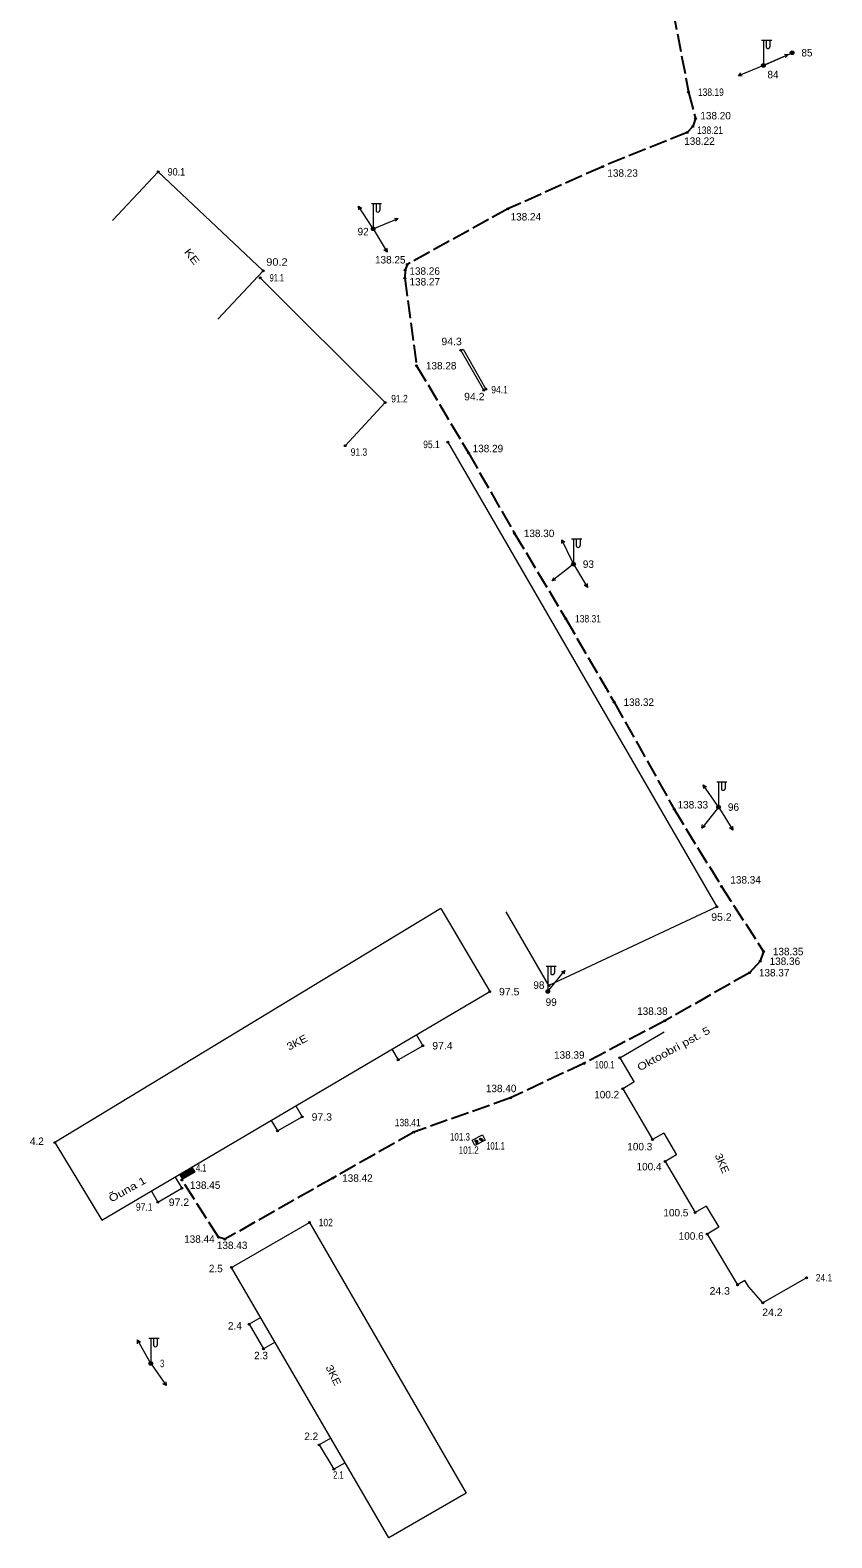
# Model space of a CAD drawing. Extents: x 641354 to 641652, y 6455764 to 6456197.
# Drawn here: x 641388 to 641474, y 6455764.4 to 6455926.1 of the extents above; entities that cross this region are included whole.
import ezdxf
from ezdxf.enums import TextEntityAlignment as Align

# ---------------------------------------------------------------- set-up
doc = ezdxf.new("R2010")
doc.units = 0
doc.header["$LTSCALE"] = 0.32
doc.header["$PDMODE"] = 32
doc.header["$PDSIZE"] = 0.16
doc.linetypes.add('LONG_DASHED', pattern=[7.5, 6, -1.5])
for name, color, linetype, lineweight in [('1', 7, 'Continuous', 13), ('11', 7, 'Continuous', 13), ('12', 7, 'Continuous', 13), ('2', 7, 'Continuous', 13), ('21', 7, 'LONG_DASHED', 25), ('27', 7, 'Continuous', 13), ('28', 7, 'Continuous', 13), ('54', 7, 'Continuous', 13), ('57', 7, 'Continuous', 13), ('7', 7, 'Continuous', 13)]:
    doc.layers.add(name, color=color, linetype=linetype, lineweight=lineweight)
doc.layers.add('49', color=7, linetype='Continuous')
doc.layers.add('62', color=7, linetype='Continuous')

msp = doc.modelspace()

# ---------------------------------------------------------------- hatches: boundary and pattern name
at = {"layer": '27'}
for points in [[(641405.37, 6455804.15), (641404.39, 6455802.86), (641404.09, 6455803.38)], [(641405.37, 6455804.15), (641405.68, 6455803.63), (641404.39, 6455802.86)]]:
    msp.add_hatch(color=256, dxfattribs=at).paths.add_polyline_path(points)
at = {"layer": '54'}
for points in [[(641469.85, 6455923.66, 1), (641469.65, 6455923.66, 1)], [(641466.77, 6455922.3, 1), (641466.57, 6455922.3, 1)], [(641458.75, 6455919.43, 1), (641458.55, 6455919.43, 1)], [(641459.5, 6455916.6, 1), (641459.3, 6455916.6, 1)], [(641458.59, 6455915.11, 1), (641458.39, 6455915.11, 1)], [(641459.19, 6455915.76, 1), (641458.99, 6455915.76, 1)], [(641449.51, 6455911.44, 1), (641449.31, 6455911.44, 1)], [(641401.88, 6455910.89, 1), (641401.68, 6455910.89, 1)], [(641439.38, 6455906.92, 1), (641439.18, 6455906.92, 1)], [(641424.93, 6455904.78, 1), (641424.73, 6455904.78, 1)], [(641413.14, 6455900.27, 1), (641412.94, 6455900.27, 1)], [(641428.35, 6455900.36, 1), (641428.15, 6455900.36, 1)], [(641428.58, 6455900.96, 1), (641428.38, 6455900.96, 1)], [(641412.82, 6455899.53, 1), (641412.62, 6455899.53, 1)], [(641428.32, 6455899.47, 1), (641428.12, 6455899.47, 1)], [(641434.33, 6455891.75, 1), (641434.13, 6455891.75, 1)], [(641429.58, 6455890.1, 1), (641429.38, 6455890.1, 1)], [(641436.79, 6455887.48, 1), (641436.59, 6455887.48, 1)], [(641437.02, 6455887.59, 1), (641436.82, 6455887.59, 1)], [(641426.22, 6455886.14, 1), (641426.02, 6455886.14, 1)], [(641421.92, 6455881.52, 1), (641421.72, 6455881.52, 1)], [(641432.94, 6455881.89, 1), (641432.74, 6455881.89, 1)], [(641435.14, 6455880.74, 1), (641434.94, 6455880.74, 1)], [(641440.08, 6455872.12, 1), (641439.88, 6455872.12, 1)], [(641446.41, 6455868.82, 1), (641446.21, 6455868.82, 1)], [(641445.57, 6455862.97, 1), (641445.37, 6455862.97, 1)], [(641450.77, 6455854.02, 1), (641450.57, 6455854.02, 1)], [(641457.22, 6455842.53, 1), (641457.02, 6455842.53, 1)], [(641461.97, 6455842.77, 1), (641461.77, 6455842.77, 1)], [(641462.27, 6455834.27, 1), (641462.07, 6455834.27, 1)], [(641461.79, 6455832.07, 1), (641461.59, 6455832.07, 1)], [(641466.44, 6455826.24, 1), (641466.24, 6455826.24, 1)], [(641466.79, 6455827.28, 1), (641466.59, 6455827.28, 1)], [(641465.29, 6455825.01, 1), (641465.09, 6455825.01, 1)], [(641437.42, 6455822.98, 1), (641437.22, 6455822.98, 1)], [(641443.66, 6455823, 1), (641443.46, 6455823, 1)], [(641443.78, 6455823.64, 1), (641443.58, 6455823.64, 1)], [(641456.21, 6455819.85, 1), (641456.01, 6455819.85, 1)], [(641430.25, 6455817.18, 1), (641430.05, 6455817.18, 1)], [(641427.61, 6455815.67, 1), (641427.41, 6455815.67, 1)], [(641447.5, 6455815.28, 1), (641447.3, 6455815.28, 1)], [(641451.36, 6455815.89, 1), (641451.16, 6455815.89, 1)], [(641439.66, 6455811.58, 1), (641439.46, 6455811.58, 1)], [(641451.69, 6455812.56, 1), (641451.49, 6455812.56, 1)], [(641414.67, 6455808.04, 1), (641414.47, 6455808.04, 1)], [(641417.32, 6455809.54, 1), (641417.12, 6455809.54, 1)], [(641390.79, 6455806.79, 1), (641390.59, 6455806.79, 1)], [(641429.3, 6455807.92, 1), (641429.1, 6455807.92, 1)], [(641435.94, 6455806.97, 1), (641435.74, 6455806.97, 1)], [(641436.04, 6455806.77, 1), (641435.84, 6455806.77, 1)], [(641436.58, 6455807.08, 1), (641436.38, 6455807.08, 1)], [(641454.88, 6455807.11, 1), (641454.68, 6455807.11, 1)], [(641456.24, 6455804.76, 1), (641456.04, 6455804.76, 1)], [(641404.7, 6455803.27, 1), (641404.5, 6455803.27, 1)], [(641404.4, 6455802.78, 1), (641404.2, 6455802.78, 1)], [(641404.4, 6455801.9, 1), (641404.2, 6455801.9, 1)], [(641420.6, 6455802.99, 1), (641420.4, 6455802.99, 1)], [(641401.83, 6455800.41, 1), (641401.63, 6455800.41, 1)], [(641459.44, 6455799.28, 1), (641459.24, 6455799.28, 1)], [(641408.35, 6455796.64, 1), (641408.15, 6455796.64, 1)], [(641418.08, 6455798.23, 1), (641417.88, 6455798.23, 1)], [(641460.76, 6455796.99, 1), (641460.56, 6455796.99, 1)], [(641409.03, 6455796.43, 1), (641408.83, 6455796.43, 1)], [(641409.73, 6455793.41, 1), (641409.53, 6455793.41, 1)], [(641471.39, 6455792.3, 1), (641471.19, 6455792.3, 1)], [(641464.01, 6455791.54, 1), (641463.81, 6455791.54, 1)], [(641466.71, 6455789.62, 1), (641466.51, 6455789.62, 1)], [(641411.62, 6455787.31, 1), (641411.42, 6455787.31, 1)], [(641413.17, 6455784.67, 1), (641412.97, 6455784.67, 1)], [(641401.07, 6455783.11, 1), (641400.87, 6455783.11, 1)], [(641419.14, 6455774.37, 1), (641418.94, 6455774.37, 1)], [(641420.7, 6455771.76, 1), (641420.5, 6455771.76, 1)]]:
    msp.add_hatch(color=256, dxfattribs=at).paths.add_polyline_path(points)

# ---------------------------------------------------------------- linework, layer by layer
at = {"layer": '1'}
for p, q in [((641396.87, 6455905.68), (641401.78, 6455910.89)), ((641401.78, 6455910.89), (641413.04, 6455900.27)), ((641408.16, 6455895.1), (641413.04, 6455900.27)), ((641432.07, 6455831.88), (641390.69, 6455806.79)), ((641432.07, 6455831.88), (641437.32, 6455822.98)), ((641429.46, 6455818.35), (641430.15, 6455817.18)), ((641451.26, 6455815.89), (641456.02, 6455818.67)), ((641426.84, 6455816.8), (641427.51, 6455815.67)), ((641427.51, 6455815.67), (641430.15, 6455817.18)), ((641451.26, 6455815.89), (641452.8, 6455813.26)), ((641416.53, 6455810.72), (641417.22, 6455809.54)), ((641413.9, 6455809.17), (641414.57, 6455808.04)), ((641414.57, 6455808.04), (641417.22, 6455809.54)), ((641455.98, 6455807.81), (641454.78, 6455807.11)), ((641403.6, 6455803.09), (641404.3, 6455801.9)), ((641460.55, 6455799.99), (641459.34, 6455799.28)), ((641460.55, 6455799.99), (641461.88, 6455797.71)), ((641412.76, 6455788.03), (641411.52, 6455787.31)), ((641411.52, 6455787.31), (641413.07, 6455784.67)), ((641414.3, 6455785.38), (641413.07, 6455784.67)), ((641421.81, 6455772.47), (641420.6, 6455771.76))]:
    msp.add_line(p, q, dxfattribs=at)
for points in [[(641390.69, 6455806.79), (641395.74, 6455798.46), (641437.32, 6455822.98)], [(641452.79, 6455813.26), (641451.59, 6455812.56), (641454.78, 6455807.11)], [(641455.98, 6455807.81), (641457.35, 6455805.47), (641456.14, 6455804.76), (641459.34, 6455799.28)], [(641401.04, 6455801.58), (641401.73, 6455800.41), (641404.3, 6455801.9)], [(641461.89, 6455797.71), (641460.66, 6455796.99), (641463.91, 6455791.54)], [(641471.29, 6455792.3), (641466.61, 6455789.62), (641465.1, 6455791.34), (641464.7, 6455791.99), (641463.91, 6455791.54)], [(641420.28, 6455775.09), (641419.04, 6455774.37), (641420.6, 6455771.76)]]:
    msp.add_lwpolyline(points, dxfattribs=at)
msp.add_lwpolyline([(641434.81, 6455769.21), (641426.5, 6455764.41), (641409.63, 6455793.41), (641417.98, 6455798.23)], close=True, dxfattribs=at)
at = {"layer": '11'}
for p, q in [((641466.47, 6455925), (641467.57, 6455925)), ((641466.67, 6455925), (641466.67, 6455922.5)), ((641466.97, 6455925), (641466.97, 6455924.3)), ((641467.37, 6455925), (641467.37, 6455924.3)), ((641424.63, 6455907.48), (641425.73, 6455907.48)), ((641424.83, 6455907.48), (641424.83, 6455904.98)), ((641425.13, 6455907.48), (641425.13, 6455906.78)), ((641425.53, 6455907.48), (641425.53, 6455906.78)), ((641446.11, 6455871.52), (641447.21, 6455871.52)), ((641446.31, 6455871.52), (641446.31, 6455869.02)), ((641446.61, 6455871.52), (641446.61, 6455870.82)), ((641447.01, 6455871.52), (641447.01, 6455870.82)), ((641461.67, 6455845.47), (641462.77, 6455845.47)), ((641461.87, 6455845.47), (641461.87, 6455842.97)), ((641462.17, 6455845.47), (641462.17, 6455844.77)), ((641462.57, 6455845.47), (641462.57, 6455844.77)), ((641443.36, 6455825.7), (641444.46, 6455825.7)), ((641443.56, 6455825.7), (641443.56, 6455823.2)), ((641443.86, 6455825.7), (641443.86, 6455825)), ((641444.26, 6455825.7), (641444.26, 6455825)), ((641400.77, 6455785.81), (641401.87, 6455785.81)), ((641400.97, 6455785.81), (641400.97, 6455783.31)), ((641401.27, 6455785.81), (641401.27, 6455785.11)), ((641401.67, 6455785.81), (641401.67, 6455785.11))]:
    msp.add_line(p, q, dxfattribs=at)
for centre, radius in [((641469.75, 6455923.66), 0.1993), ((641466.67, 6455922.3), 0.2), ((641424.83, 6455904.78), 0.2), ((641446.31, 6455868.82), 0.2), ((641461.87, 6455842.77), 0.2), ((641443.56, 6455823), 0.2), ((641400.97, 6455783.11), 0.2)]:
    msp.add_circle(centre, radius, dxfattribs=at)
for centre in [(641467.17, 6455924.2998), (641425.33, 6455906.7798), (641446.81, 6455870.8198), (641462.37, 6455844.7698), (641444.06, 6455824.9998), (641401.47, 6455785.1098)]:
    msp.add_arc(centre, 0.2, 179.93931, 0.0607, dxfattribs=at)
at = {"layer": '12'}
for p, q in [((641466.67, 6455922.3), (641469.75, 6455923.66)), ((641466.85, 6455922.38), (641469.32, 6455923.47)), ((641466.49, 6455922.22), (641464, 6455921.18)), ((641424.72, 6455904.95), (641423.25, 6455907.21)), ((641425.01, 6455904.86), (641427.5, 6455905.9)), ((641424.93, 6455904.61), (641426.32, 6455902.29)), ((641446.22, 6455869), (641445.06, 6455871.44)), ((641446.15, 6455868.7), (641444.03, 6455867.03)), ((641446.41, 6455868.65), (641447.8, 6455866.33)), ((641461.76, 6455842.93), (641460.21, 6455845.15)), ((641461.74, 6455842.61), (641460.06, 6455840.51)), ((641461.98, 6455842.6), (641463.4, 6455840.31)), ((641443.69, 6455823.16), (641445.37, 6455825.26)), ((641400.87, 6455783.28), (641399.54, 6455785.63)), ((641401.08, 6455782.95), (641402.64, 6455780.74))]:
    msp.add_line(p, q, dxfattribs=at)
for points in [[(641468.92, 6455923.49), (641469.32, 6455923.47), (641469.06, 6455923.16)], [(641464.4, 6455921.15), (641464, 6455921.18), (641464.27, 6455921.49)], [(641423.3, 6455906.81), (641423.25, 6455907.21), (641423.61, 6455907)], [(641427.1, 6455905.93), (641427.5, 6455905.9), (641427.23, 6455905.59)], [(641426.29, 6455902.69), (641426.32, 6455902.29), (641425.97, 6455902.52)], [(641445.05, 6455871.03), (641445.06, 6455871.44), (641445.38, 6455871.18)], [(641444.42, 6455867.11), (641444.03, 6455867.03), (641444.21, 6455867.4)], [(641447.77, 6455866.73), (641447.8, 6455866.33), (641447.45, 6455866.56)], [(641460.27, 6455844.75), (641460.21, 6455845.15), (641460.57, 6455844.95)], [(641460.42, 6455840.68), (641460.06, 6455840.51), (641460.15, 6455840.91)], [(641463.36, 6455840.71), (641463.4, 6455840.31), (641463.05, 6455840.53)], [(641445.01, 6455825.09), (641445.37, 6455825.26), (641445.28, 6455824.86)], [(641399.56, 6455785.23), (641399.54, 6455785.63), (641399.88, 6455785.4)], [(641402.58, 6455781.13), (641402.64, 6455780.74), (641402.28, 6455780.94)]]:
    msp.add_lwpolyline(points, dxfattribs=at)
for centre in [(641466.67, 6455922.3), (641466.67, 6455922.3), (641424.83, 6455904.78), (641424.83, 6455904.78), (641424.83, 6455904.78), (641446.31, 6455868.82), (641446.31, 6455868.82), (641446.31, 6455868.82), (641461.87, 6455842.77), (641461.87, 6455842.77), (641461.87, 6455842.77), (641443.56, 6455823), (641400.97, 6455783.11), (641400.97, 6455783.11)]:
    msp.add_circle(centre, 0.2, dxfattribs=at)
at = {"layer": '2'}
for points in [[(641434.23, 6455891.75), (641434.46, 6455891.86), (641436.92, 6455887.59)], [(641436.92, 6455887.59), (641436.69, 6455887.48), (641434.23, 6455891.75)]]:
    msp.add_lwpolyline(points, dxfattribs=at)
at = {"layer": '21'}
msp.add_lwpolyline([(641456.11, 6455932.75), (641458.65, 6455919.43), (641459.4, 6455916.6), (641459.09, 6455915.76), (641458.49, 6455915.11), (641449.41, 6455911.44), (641439.28, 6455906.92), (641428.48, 6455900.96), (641428.25, 6455900.36), (641428.22, 6455899.47), (641429.48, 6455890.1), (641435.04, 6455880.74), (641439.98, 6455872.12), (641445.47, 6455862.97), (641450.67, 6455854.02), (641457.12, 6455842.53), (641462.17, 6455834.27), (641466.69, 6455827.28), (641466.34, 6455826.24), (641465.19, 6455825.01), (641456.11, 6455819.85), (641447.4, 6455815.28), (641439.56, 6455811.58), (641429.2, 6455807.92), (641420.5, 6455802.99), (641408.93, 6455796.43), (641408.25, 6455796.64), (641404.3, 6455802.78)], dxfattribs=at)
at = {"layer": '27'}
for points in [[(641405.37, 6455804.15), (641404.39, 6455802.86), (641404.09, 6455803.38)], [(641405.37, 6455804.15), (641405.68, 6455803.63), (641404.39, 6455802.86)]]:
    msp.add_lwpolyline(points, close=True, dxfattribs=at)
at = {"layer": '28'}
for points in [[(641412.72, 6455899.53), (641426.12, 6455886.14), (641421.82, 6455881.52)], [(641432.84, 6455881.89), (641461.69, 6455832.07), (641443.68, 6455823.64), (641439.09, 6455831.52)]]:
    msp.add_lwpolyline(points, dxfattribs=at)
at = {"layer": '54'}
for centre in [(641469.75, 6455923.66), (641466.67, 6455922.3), (641458.65, 6455919.43), (641459.4, 6455916.6), (641458.49, 6455915.11), (641459.09, 6455915.76), (641449.41, 6455911.44), (641401.78, 6455910.89), (641439.28, 6455906.92), (641424.83, 6455904.78), (641413.04, 6455900.27), (641428.25, 6455900.36), (641428.48, 6455900.96), (641412.72, 6455899.53), (641428.22, 6455899.47), (641434.23, 6455891.75), (641429.48, 6455890.1), (641436.69, 6455887.48), (641436.92, 6455887.59), (641426.12, 6455886.14), (641421.82, 6455881.52), (641432.84, 6455881.89), (641435.04, 6455880.74), (641439.98, 6455872.12), (641446.31, 6455868.82), (641445.47, 6455862.97), (641450.67, 6455854.02), (641457.12, 6455842.53), (641461.87, 6455842.77), (641462.17, 6455834.27), (641461.69, 6455832.07), (641466.34, 6455826.24), (641466.69, 6455827.28), (641465.19, 6455825.01), (641437.32, 6455822.98), (641443.56, 6455823), (641443.68, 6455823.64), (641456.11, 6455819.85), (641430.15, 6455817.18), (641427.51, 6455815.67), (641447.4, 6455815.28), (641451.26, 6455815.89), (641439.56, 6455811.58), (641451.59, 6455812.56), (641414.57, 6455808.04), (641417.22, 6455809.54), (641390.69, 6455806.79), (641429.2, 6455807.92), (641435.84, 6455806.97), (641435.94, 6455806.77), (641436.48, 6455807.08), (641454.78, 6455807.11), (641456.14, 6455804.76), (641404.6, 6455803.27), (641404.3, 6455802.78), (641404.3, 6455801.9), (641420.5, 6455802.99), (641401.73, 6455800.41), (641459.34, 6455799.28), (641408.25, 6455796.64), (641417.98, 6455798.23), (641460.66, 6455796.99), (641408.93, 6455796.43), (641409.63, 6455793.41), (641471.29, 6455792.3), (641463.91, 6455791.54), (641466.61, 6455789.62), (641411.52, 6455787.31), (641413.07, 6455784.67), (641400.97, 6455783.11), (641419.04, 6455774.37), (641420.6, 6455771.76)]:
    msp.add_circle(centre, 0.1, dxfattribs=at)
for p in [(641469.75, 6455923.66), (641466.67, 6455922.3), (641458.65, 6455919.43), (641459.4, 6455916.6), (641458.49, 6455915.11), (641459.09, 6455915.76), (641401.78, 6455910.89), (641449.41, 6455911.44), (641439.28, 6455906.92), (641424.83, 6455904.78), (641413.04, 6455900.27), (641428.25, 6455900.36), (641428.48, 6455900.96), (641412.72, 6455899.53), (641428.22, 6455899.47), (641434.23, 6455891.75), (641429.48, 6455890.1), (641436.69, 6455887.48), (641436.92, 6455887.59), (641426.12, 6455886.14), (641421.82, 6455881.52), (641432.84, 6455881.89), (641435.04, 6455880.74), (641439.98, 6455872.12), (641446.31, 6455868.82), (641445.47, 6455862.97), (641450.67, 6455854.02), (641457.12, 6455842.53), (641461.87, 6455842.77), (641462.17, 6455834.27), (641461.69, 6455832.07), (641466.34, 6455826.24), (641466.69, 6455827.28), (641465.19, 6455825.01), (641437.32, 6455822.98), (641443.56, 6455823), (641443.68, 6455823.64), (641456.11, 6455819.85), (641430.15, 6455817.18), (641447.4, 6455815.28), (641451.26, 6455815.89), (641439.56, 6455811.58), (641451.59, 6455812.56), (641417.22, 6455809.54), (641390.69, 6455806.79), (641429.2, 6455807.92), (641435.84, 6455806.97), (641435.94, 6455806.77), (641436.48, 6455807.08), (641454.78, 6455807.11), (641456.14, 6455804.76), (641404.6, 6455803.27), (641404.3, 6455802.78), (641404.3, 6455801.9), (641420.5, 6455802.99), (641401.73, 6455800.41), (641459.34, 6455799.28), (641417.98, 6455798.23), (641460.66, 6455796.99), (641408.25, 6455796.64), (641408.93, 6455796.43), (641409.63, 6455793.41), (641471.29, 6455792.3), (641463.91, 6455791.54), (641466.61, 6455789.62), (641411.52, 6455787.31), (641413.07, 6455784.67), (641400.97, 6455783.11), (641419.04, 6455774.37), (641420.6, 6455771.76)]:
    msp.add_point(p, dxfattribs=at)
at = {"layer": '7'}
msp.add_lwpolyline([(641435.44, 6455807.05), (641436.55, 6455807.63), (641436.84, 6455807.07), (641435.73, 6455806.49)], close=True, dxfattribs=at)
for centre, radius in [((641435.945, 6455806.9482), 0.1), ((641435.945, 6455806.9482), 0.09), ((641435.945, 6455806.9482), 0.08), ((641435.945, 6455806.9482), 0.07), ((641435.945, 6455806.9482), 0.06), ((641435.945, 6455806.9482), 0.05), ((641435.945, 6455806.9482), 0.04), ((641435.945, 6455806.9482), 0.03), ((641435.945, 6455806.9482), 0.02), ((641436.3439, 6455807.1564), 0.1), ((641436.3439, 6455807.1564), 0.09), ((641436.3439, 6455807.1564), 0.08), ((641436.3439, 6455807.1564), 0.07), ((641436.3439, 6455807.1564), 0.06), ((641436.3439, 6455807.1564), 0.05), ((641436.3439, 6455807.1564), 0.04), ((641436.3439, 6455807.1564), 0.03), ((641436.3439, 6455807.1564), 0.02)]:
    msp.add_circle(centre, radius, dxfattribs=at)

# ---------------------------------------------------------------- texts
at = {"layer": '49', "width": 0.85}
for s, p in [('138.19', (641459.65, 6455919.03)), ('138.21', (641459.56, 6455914.95)), ('138.31', (641446.47, 6455862.57)), ('138.41', (641427.14, 6455808.54))]:
    msp.add_text(s, height=0.8, dxfattribs=at).set_placement(p)
at = {"layer": '49'}
for s, p in [('138.20', (641459.91, 6455916.51)), ('138.22', (641458.18, 6455913.78)), ('138.23', (641449.94, 6455910.36)), ('138.24', (641439.56, 6455905.67)), ('138.25', (641425.02, 6455901.06)), ('138.26', (641428.71, 6455899.85)), ('138.27', (641428.72, 6455898.7)), ('138.28', (641430.48, 6455889.7)), ('138.29', (641435.49, 6455880.82)), ('138.30', (641440.98, 6455871.72)), ('138.32', (641451.67, 6455853.62)), ('138.33', (641457.47, 6455842.62)), ('138.34', (641463.13, 6455834.57)), ('138.35', (641467.69, 6455826.88)), ('138.36', (641467.34, 6455825.84)), ('138.37', (641466.19, 6455824.61)), ('138.38', (641453.13, 6455820.49)), ('138.39', (641444.22, 6455815.79)), ('138.40', (641436.91, 6455812.2)), ('138.42', (641421.5, 6455802.59)), ('138.45', (641405.16, 6455801.83)), ('138.44', (641404.55, 6455796.05)), ('138.43', (641408.06, 6455795.38))]:
    msp.add_text(s, height=0.8, dxfattribs=at).set_placement(p)
at = {"layer": '57'}
for s, height, rotation, width, p in [('KE', 0.8, 307.961, 1.3, (641405.0709, 6455901.551)), ('3KE', 0.8, 27.295, 1.15, (641416.8366, 6455817.1849)), ('Oktoobri pst. 5', 0.8, 28.484, 1.25, (641457.2292, 6455816.503)), ('3KE', 0.8, 293.253, 1.1, (641461.8778, 6455804.4079)), ('Õuna 1', 0.7999, 29.214, 1.25, (641398.6548, 6455801.4296)), ('3KE', 0.8, 296.077, 1.15, (641420.2086, 6455781.6708))]:
    msp.add_text(s, height=height, rotation=rotation, dxfattribs=dict(at, width=width)).set_placement(p, align=Align.CENTER)
at = {"layer": '62'}
for s, p in [('85', (641470.75, 6455923.26)), ('84', (641467.11, 6455920.92)), ('92', (641423.15, 6455904.08)), ('93', (641447.31, 6455868.42)), ('96', (641462.87, 6455842.37)), ('98', (641442, 6455823.28)), ('99', (641443.32, 6455821.46)), ('100.2', (641448.53, 6455811.54)), ('4.2', (641388.01, 6455806.54)), ('100.3', (641452.08, 6455805.96)), ('100.4', (641453.07, 6455803.82)), ('100.5', (641455.95, 6455798.88)), ('100.6', (641457.59, 6455796.38)), ('2.5', (641407.2, 6455792.89)), ('2.4', (641409.25, 6455786.75)), ('2.3', (641412.05, 6455783.56)), ('2.2', (641417.44, 6455774.9))]:
    msp.add_text(s, height=0.8, dxfattribs=at).set_placement(p)
for s, width, p in [('90.1', 0.9, (641402.78, 6455910.49)), ('90.2', 1.1, (641413.36, 6455900.82)), ('91.1', 0.65, (641413.72, 6455899.13)), ('94.3', 1.05, (641432.14, 6455892.3)), ('94.1', 0.85, (641437.49, 6455887.13)), ('91.2', 0.85, (641426.76, 6455886.17)), ('94.2', 1.05, (641434.58, 6455886.39)), ('91.3', 0.85, (641422.41, 6455880.44)), ('95.1', 0.85, (641430.19, 6455881.26)), ('95.2', 1.05, (641461.08, 6455830.58)), ('97.5', 1.05, (641438.32, 6455822.58)), ('97.4', 1.05, (641431.16, 6455816.78)), ('100.1', 0.8, (641448.58, 6455814.74)), ('97.3', 1.05, (641418.22, 6455809.14)), ('101.3', 0.8, (641433.06, 6455807.01)), ('101.1', 0.65, (641436.96, 6455806.04)), ('101.2', 0.8, (641434, 6455805.59)), ('4.1', 0.75, (641405.82, 6455803.68)), ('97.1', 0.85, (641399.38, 6455799.49)), ('97.2', 1.05, (641402.9, 6455800)), ('102', 0.85, (641418.98, 6455797.82)), ('24.1', 0.85, (641472.29, 6455791.9)), ('24.3', 1.05, (641460.9, 6455790.49)), ('24.2', 1.05, (641466.55, 6455788.2)), ('3', 0.75, (641401.97, 6455782.71)), ('2.1', 0.75, (641420.53, 6455770.75))]:
    msp.add_text(s, height=0.8, dxfattribs=dict(at, width=width)).set_placement(p)

doc.saveas('drawing.dxf')
